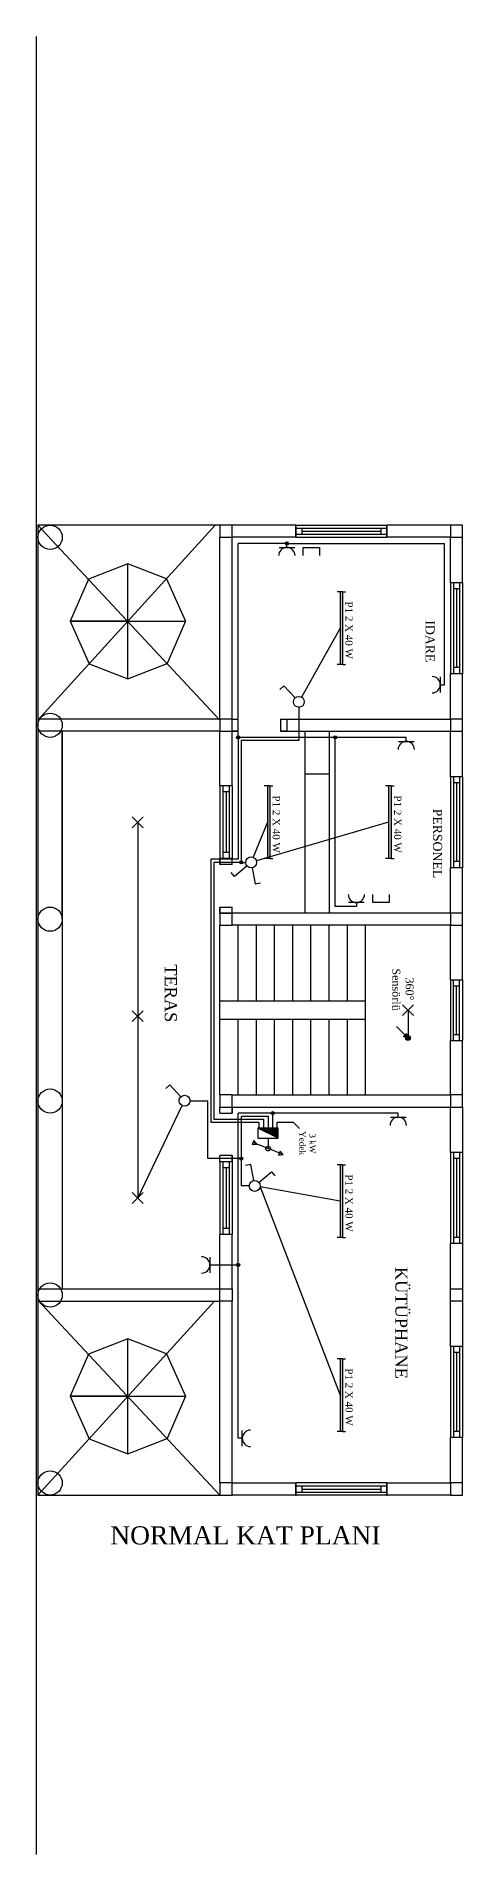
# Model space of a CAD drawing. Extents: x 17098 to 26368, y -5184 to -2184.
# Drawn here: x 20088 to 20791, y -5184 to -2184 of the extents above; entities that cross this region are included whole.
import ezdxf

# ---------------------------------------------------------------- set-up
doc = ezdxf.new("R2010")
doc.units = 0
doc.header["$MEASUREMENT"] = 0
doc.layers.get('0').update_dxf_attribs({"linetype": 'CONTINUOUS'})
doc.layers.get('DEFPOINTS').update_dxf_attribs({"linetype": 'CONTINUOUS'})
for name, color, linetype in [('BUAT', 241, 'CONTINUOUS'), ('duvar', 3, 'CONTINUOUS'), ('kolon', 1, 'CONTINUOUS'), ('Layer1', 4, 'CONTINUOUS'), ('LINYE', 2, 'CONTINUOUS'), ('sorti', 3, 'CONTINUOUS'), ('yazı', 6, 'CONTINUOUS')]:
    doc.layers.add(name, color=color, linetype=linetype)
doc.styles.get("Standard").update_dxf_attribs({"font": 'times.ttf'})

# ---------------------------------------------------------------- blocks, each defined once
blk = doc.blocks.new('M_ELEC_LUM_Light Any Type_P')
at = {"color": 0, "linetype": 'ByBlock'}
for p, q in [((-37.5, -37.5), (37.5, 37.5)), ((-37.5, 37.5), (37.5, -37.5))]:
    blk.add_line(p, q, dxfattribs=at)
blk = doc.blocks.new('M_ELEC_PWR_BS1363 Socket - Any Type_P')
at = {"color": 0, "linetype": 'ByBlock'}
blk.add_line((0, 75), (0, 112.5), dxfattribs=at)
blk.add_arc((0, 0), 75, 0, 180, dxfattribs=at)

msp = doc.modelspace()

# ---------------------------------------------------------------- hatches: boundary and pattern name
at = {"layer": 'BUAT'}
for points in [[(20500.8, -3023.4, 1), (20500.8, -3018.4, 1)], [(20592.5, -3220.9), (20592.5, -3100.9), (20588.5, -3100.9), (20588.5, -3220.9)], [(20420.5, -3343.4, 1), (20420.5, -3338.4, 1)], [(20580.5, -3343.4, 1), (20580.5, -3338.4, 1)], [(20472.6, -3540.9), (20472.6, -3420.9), (20468.6, -3420.9), (20468.6, -3540.9)], [(20672.6, -3540.9), (20672.6, -3420.9), (20668.6, -3420.9), (20668.6, -3540.9)], [(20425.5, -3549.6, 1), (20425.5, -3544.6, 1)], [(20477.3, -3963.4, 1), (20477.3, -3958.4, 1)], [(20486.5, -4002.1), (20486.5, -3985.9), (20453.1, -3985.9)], [(20425.5, -4038.4, 1), (20425.5, -4033.4, 1)], [(20592.5, -4165.9), (20592.5, -4045.9), (20588.5, -4045.9), (20588.5, -4165.9)], [(20420.5, -4213.8, 1), (20420.5, -4208.8, 1)], [(20592.5, -4485.9), (20592.5, -4365.9), (20588.5, -4365.9), (20588.5, -4485.9)]]:
    msp.add_hatch(color=256, dxfattribs=at).paths.add_polyline_path(points)
at = {"layer": 'kolon'}
h = msp.add_hatch(color=256, dxfattribs=at)
h.paths.add_polyline_path([(20494.8, -4029.2), (20489.5, -4023.3), (20488.2, -4026.6)])
h.paths.add_polyline_path([(20494.8, -4029.2), (20488.2, -4026.6), (20486.9, -4029.9)])
h.paths.add_polyline_path([(20469.8, -4023.3, 0.307571), (20473.5, -4020.8), (20469.8, -4019.3), (20466.1, -4017.9, 0.529553)])
h.paths.add_polyline_path([(20473.5, -4020.8, 0.529553), (20469.8, -4015.4), (20469.8, -4019.3)])
h.paths.add_polyline_path([(20469.8, -4019.3), (20469.8, -4015.4, 0.307571), (20466.1, -4017.9)])
h.paths.add_polyline_path([(20451.4, -4012), (20446.1, -4006.1), (20444.8, -4009.4)])
h.paths.add_polyline_path([(20451.4, -4012), (20444.8, -4009.4), (20443.5, -4012.7)])
at = {"layer": 'sorti'}
h = msp.add_hatch(color=256, dxfattribs=at)
h.paths.add_polyline_path([(20696.8, -3835.7, -0.117235), (20697.8, -3834.1), (20695.5, -3831.9), (20693, -3834.4)])
h.paths.add_polyline_path([(20697.8, -3834.1, 0.117235), (20696.8, -3835.7), (20700.5, -3836.9)], flags=17)
h.paths.add_polyline_path([(20697.8, -3834.1), (20700.5, -3836.9), (20696.8, -3835.7, 0.511918), (20700.5, -3840.9, 1), (20700.5, -3833, 0.198091)])
h = msp.add_hatch(color=256, dxfattribs=at)
h.paths.add_polyline_path([(20699.3, -3833.2), (20698, -3829.4), (20695.5, -3831.9), (20697.8, -3834.1, -0.115634)])
h.paths.add_polyline_path([(20700.5, -3836.9), (20699.3, -3833.2, 0.115634), (20697.8, -3834.1)])
h = msp.add_hatch(color=256, dxfattribs=at)
h.paths.add_polyline_path([(20700.5, -3840.9, 0.112795), (20702.2, -3840.5), (20700.5, -3836.9), (20704.4, -3837.5, 0.459697), (20700.5, -3833, 1)])
h.paths.add_polyline_path([(20700.5, -3836.9), (20703.7, -3839.3, 0.12169), (20704.4, -3837.5)], flags=17)
h.paths.add_polyline_path([(20700.5, -3836.9), (20702.2, -3840.5, 0.12169), (20703.7, -3839.3)], flags=17)

# ---------------------------------------------------------------- linework, layer by layer
for p, q in [((20790.5, -3085.9), (20770.5, -3085.9)), ((20790.5, -3085.9), (20770.5, -3085.9)), ((20785.5, -3095.9), (20775.5, -3095.9)), ((20790.5, -3235.9), (20770.5, -3235.9)), ((20790.5, -3235.9), (20770.5, -3235.9)), ((20785.5, -3225.9), (20775.5, -3225.9)), ((20090.5, -3338.2), (20090.5, -3623.6)), ((20130.5, -3640.9), (20130.5, -3330.9)), ((20420.5, -3330.9), (20410.5, -3330.9)), ((20420.5, -3330.9), (20410.5, -3330.9)), ((20390.5, -3620.9), (20390.5, -3630.9)), ((20390.5, -3620.9), (20390.5, -3630.9)), ((20390.5, -3950.9), (20410.5, -3950.9)), ((20390.5, -3950.9), (20410.5, -3950.9)), ((20410.5, -4160.9), (20390.5, -4160.9))]:
    msp.add_line(p, q)
at = {"layer": 'BUAT'}
for centre in [(20500.8, -3020.9), (20420.5, -3340.9), (20580.5, -3340.9), (20425.5, -3547.1), (20477.3, -3960.9), (20425.5, -4035.9), (20420.5, -4211.3)]:
    msp.add_circle(centre, 2.5, dxfattribs=at)
at = {"layer": 'DEFPOINTS', "linetype": 'ByBlock'}
for p in [(20390.5, -3010.9), (20410.5, -3010.9), (20770.5, -3010.9), (20790.5, -3010.9), (20390.5, -3330.9), (20410.5, -3330.9), (20770.5, -3330.9), (20790.5, -3330.9), (20390.5, -3650.9), (20410.5, -3650.9), (20770.5, -3650.9), (20790.5, -3650.9), (20390.5, -3950.9), (20410.5, -3950.9), (20770.5, -3950.9), (20790.5, -3950.9), (20390.5, -4590.9), (20770.5, -4590.9), (20790.5, -4590.9)]:
    msp.add_point(p, dxfattribs=at)
at = {"layer": 'duvar'}
for p, q in [((20515.5, -2990.9), (20410.5, -2990.9)), ((20770.5, -2990.9), (20665.5, -2990.9)), ((20390.5, -3312.3), (20390.5, -3010.9)), ((20515.5, -3010.9), (20410.5, -3010.9)), ((20410.5, -3310.9), (20410.5, -3010.9)), ((20770.5, -3010.9), (20665.5, -3010.9)), ((20770.5, -3010.9), (20665.5, -3010.9)), ((20770.5, -3085.9), (20770.5, -3010.9)), ((20790.5, -3085.9), (20790.5, -3010.9)), ((20770.5, -3310.9), (20770.5, -3235.9)), ((20790.5, -3310.9), (20790.5, -3235.9)), ((20500.5, -3310.9), (20770.5, -3310.9)), ((20390.5, -3420.9), (20390.5, -3330.9)), ((20410.5, -3420.9), (20410.5, -3330.9)), ((20500.5, -3330.9), (20770.5, -3330.9)), ((20770.5, -3405.9), (20770.5, -3330.9)), ((20790.5, -3405.9), (20790.5, -3330.9)), ((20770.5, -3630.9), (20770.5, -3555.9)), ((20790.5, -3630.9), (20790.5, -3555.9)), ((20770.5, -3630.9), (20410.5, -3630.9)), ((20770.5, -3650.9), (20410.5, -3650.9)), ((20770.5, -3740.9), (20770.5, -3650.9)), ((20790.5, -3740.9), (20790.5, -3650.9)), ((20770.5, -3930.9), (20770.5, -3840.9)), ((20790.5, -3930.9), (20790.5, -3840.9)), ((20410.5, -3930.9), (20770.5, -3930.9)), ((20410.5, -3950.9), (20770.5, -3950.9)), ((20770.5, -4025.9), (20770.5, -3950.9)), ((20790.5, -3950.9), (20790.5, -4025.9)), ((20390.5, -4250.9), (20390.5, -4160.9)), ((20390.5, -4250.9), (20390.5, -4160.9)), ((20410.5, -4250.9), (20410.5, -4160.9)), ((20770.5, -4250.9), (20770.5, -4175.9)), ((20790.5, -4175.9), (20790.5, -4250.9)), ((20390.5, -4570.9), (20390.5, -4270.9)), ((20410.5, -4570.9), (20410.5, -4270.9)), ((20770.5, -4345.9), (20770.5, -4270.9)), ((20790.5, -4270.9), (20790.5, -4345.9)), ((20770.5, -4570.9), (20770.5, -4495.9)), ((20790.5, -4570.9), (20790.5, -4495.9)), ((20410.5, -4570.9), (20515.5, -4570.9)), ((20665.5, -4570.9), (20770.5, -4570.9)), ((20515.5, -4590.9), (20410.5, -4590.9)), ((20770.5, -4590.9), (20665.5, -4590.9))]:
    msp.add_line(p, q, dxfattribs=at)
at = {"layer": 'kolon'}
for p, q in [((20410.5, -2990.9), (20390.5, -2990.9)), ((20390.5, -2990.9), (20390.5, -3010.9)), ((20410.5, -3010.9), (20410.5, -2990.9)), ((20790.5, -2990.9), (20770.5, -2990.9)), ((20770.5, -2990.9), (20770.5, -3010.9)), ((20790.5, -3010.9), (20790.5, -2990.9)), ((20390.5, -3010.9), (20410.5, -3010.9)), ((20770.5, -3010.9), (20790.5, -3010.9)), ((20130.5, -3320.9), (20130.5, -3320)), ((20130.5, -3320), (20130.5, -3320.9)), ((20390.5, -3310.9), (20390.5, -3330.9)), ((20410.5, -3310.9), (20390.5, -3310.9)), ((20410.5, -3330.9), (20410.5, -3310.9)), ((20790.5, -3310.9), (20770.5, -3310.9)), ((20770.5, -3310.9), (20770.5, -3330.9)), ((20790.5, -3330.9), (20790.5, -3310.9)), ((20093.2, -3330.9), (20090.5, -3330.9)), ((20390.5, -3330.9), (20410.5, -3330.9)), ((20770.5, -3330.9), (20790.5, -3330.9)), ((20090.5, -3658.2), (20090.5, -3923.6)), ((20390.5, -3630.9), (20390.5, -3650.9)), ((20410.5, -3630.9), (20390.5, -3630.9)), ((20390.5, -3650.9), (20410.5, -3650.9)), ((20410.5, -3650.9), (20410.5, -3630.9)), ((20790.5, -3630.9), (20770.5, -3630.9)), ((20770.5, -3630.9), (20770.5, -3650.9)), ((20770.5, -3650.9), (20790.5, -3650.9)), ((20790.5, -3650.9), (20790.5, -3630.9)), ((20390.5, -3930.9), (20390.5, -3950.9)), ((20410.5, -3930.9), (20390.5, -3930.9)), ((20390.5, -3950.9), (20410.5, -3950.9)), ((20410.5, -3950.9), (20410.5, -3930.9)), ((20790.5, -3930.9), (20770.5, -3930.9)), ((20770.5, -3930.9), (20770.5, -3950.9)), ((20770.5, -3950.9), (20790.5, -3950.9)), ((20790.5, -3950.9), (20790.5, -3930.9)), ((20446.1, -4006.1), (20443.5, -4012.7)), ((20443.5, -4012.7), (20451.4, -4012)), ((20469.8, -4019.3), (20444.8, -4009.4)), ((20451.4, -4012), (20446.1, -4006.1)), ((20469.8, -4002.1), (20469.8, -4019.3)), ((20494.8, -4029.2), (20469.8, -4019.3)), ((20489.5, -4023.3), (20486.9, -4029.9)), ((20486.9, -4029.9), (20494.8, -4029.2)), ((20494.8, -4029.2), (20489.5, -4023.3)), ((20090.5, -4250.9), (20093.2, -4250.9)), ((20390.5, -4250.9), (20410.5, -4250.9)), ((20390.5, -4270.9), (20390.5, -4250.9)), ((20410.5, -4250.9), (20410.5, -4270.9)), ((20770.5, -4250.9), (20790.5, -4250.9)), ((20770.5, -4270.9), (20770.5, -4250.9)), ((20790.5, -4250.9), (20790.5, -4270.9)), ((20090.5, -4278.2), (20090.5, -4580.9)), ((20090.5, -4278.2), (20090.5, -4580.9)), ((20410.5, -4270.9), (20390.5, -4270.9)), ((20790.5, -4270.9), (20770.5, -4270.9)), ((20410.5, -4570.9), (20390.5, -4570.9)), ((20390.5, -4570.9), (20390.5, -4590.9)), ((20410.5, -4590.9), (20410.5, -4570.9)), ((20790.5, -4570.9), (20770.5, -4570.9)), ((20770.5, -4570.9), (20770.5, -4590.9)), ((20790.5, -4590.9), (20790.5, -4570.9)), ((20390.5, -4590.9), (20410.5, -4590.9)), ((20770.5, -4590.9), (20790.5, -4590.9))]:
    msp.add_line(p, q, dxfattribs=at)
for centre, radius in [((20110.5, -3010.9), 20), ((20110.5, -3010.9), 20), ((20110.5, -3320.9), 20), ((20110.5, -3640.9), 20), ((20110.5, -3940.9), 20), ((20469.8, -4019.3), 3.94), ((20110.5, -4260.9), 20), ((20110.5, -4570.9), 20), ((20110.5, -4570.9), 20)]:
    msp.add_circle(centre, radius, dxfattribs=at)
at = {"layer": 'Layer1'}
for p, q in [((20515.5, -2990.9), (20665.5, -2990.9)), ((20515.5, -2990.9), (20515.5, -3010.9)), ((20515.5, -3010.9), (20515.5, -2990.9)), ((20515.5, -2995.9), (20665.5, -2995.9)), ((20525.5, -2995.9), (20525.5, -3005.9)), ((20655.5, -2995.9), (20655.5, -3005.9)), ((20665.5, -2990.9), (20665.5, -3010.9)), ((20665.5, -3010.9), (20665.5, -2990.9)), ((20515.5, -3005.9), (20665.5, -3005.9)), ((20515.5, -3010.9), (20665.5, -3010.9)), ((20525.5, -3000.9), (20655.5, -3000.9)), ((20770.5, -3085.9), (20770.5, -3235.9)), ((20775.5, -3085.9), (20775.5, -3235.9)), ((20785.5, -3085.9), (20785.5, -3235.9)), ((20790.5, -3085.9), (20790.5, -3235.9)), ((20780.5, -3095.9), (20780.5, -3225.9)), ((20410.5, -3310.9), (20420.5, -3310.9)), ((20410.5, -3310.9), (20420.5, -3310.9)), ((20410.5, -3330.9), (20410.5, -3310.9)), ((20410.5, -3310.9), (20420.5, -3310.9)), ((20410.5, -3330.9), (20410.5, -3310.9)), ((20420.5, -3330.9), (20420.5, -3310.9)), ((20420.5, -3330.9), (20420.5, -3310.9)), ((20490.5, -3310.9), (20500.5, -3310.9)), ((20490.5, -3310.9), (20490.5, -3330.9)), ((20490.5, -3310.9), (20490.5, -3330.9)), ((20490.5, -3310.9), (20500.5, -3310.9)), ((20490.5, -3310.9), (20500.5, -3310.9)), ((20500.5, -3310.9), (20500.5, -3330.9)), ((20500.5, -3310.9), (20500.5, -3330.9)), ((20410.5, -3330.9), (20420.5, -3330.9)), ((20410.5, -3330.9), (20420.5, -3330.9)), ((20500.5, -3330.9), (20490.5, -3330.9)), ((20490.5, -3330.9), (20500.5, -3330.9)), ((20490.5, -3330.9), (20500.5, -3330.9)), ((20500.5, -3330.9), (20490.5, -3330.9)), ((20530.5, -3330.9), (20530.5, -3630.9)), ((20570.5, -3330.9), (20570.5, -3630.9)), ((20530.5, -3400.9), (20570.5, -3400.9)), ((20790.5, -3405.9), (20770.5, -3405.9)), ((20790.5, -3405.9), (20770.5, -3405.9)), ((20770.5, -3405.9), (20770.5, -3555.9)), ((20775.5, -3405.9), (20775.5, -3555.9)), ((20785.5, -3415.9), (20775.5, -3415.9)), ((20780.5, -3415.9), (20780.5, -3545.9)), ((20785.5, -3405.9), (20785.5, -3555.9)), ((20790.5, -3405.9), (20790.5, -3555.9)), ((20390.5, -3420.9), (20390.5, -3540.9)), ((20410.5, -3420.9), (20390.5, -3420.9)), ((20395.5, -3420.9), (20395.5, -3540.9)), ((20405.5, -3430.9), (20395.5, -3430.9)), ((20400.5, -3430.9), (20400.5, -3530.9)), ((20405.5, -3420.9), (20405.5, -3540.9)), ((20410.5, -3420.9), (20410.5, -3540.9)), ((20405.5, -3530.9), (20395.5, -3530.9)), ((20390.5, -3540.9), (20390.5, -3550.9)), ((20410.5, -3540.9), (20390.5, -3540.9)), ((20390.5, -3550.9), (20390.5, -3540.9)), ((20390.5, -3550.9), (20390.5, -3540.9)), ((20410.5, -3540.9), (20390.5, -3540.9)), ((20390.5, -3540.9), (20390.5, -3550.9)), ((20410.5, -3550.9), (20390.5, -3550.9)), ((20410.5, -3550.9), (20390.5, -3550.9)), ((20410.5, -3550.9), (20410.5, -3540.9)), ((20410.5, -3550.9), (20410.5, -3540.9)), ((20410.5, -3550.9), (20410.5, -3540.9)), ((20790.5, -3555.9), (20770.5, -3555.9)), ((20790.5, -3555.9), (20770.5, -3555.9)), ((20785.5, -3545.9), (20775.5, -3545.9)), ((20390.5, -3620.9), (20410.5, -3620.9)), ((20390.5, -3620.9), (20410.5, -3620.9)), ((20390.5, -3630.9), (20390.5, -3620.9)), ((20390.5, -3630.9), (20390.5, -3620.9)), ((20410.5, -3630.9), (20410.5, -3620.9)), ((20410.5, -3630.9), (20410.5, -3620.9)), ((20410.5, -3630.9), (20410.5, -3620.9)), ((20390.5, -3630.9), (20410.5, -3630.9)), ((20390.5, -3630.9), (20410.5, -3630.9)), ((20390.5, -3930.9), (20390.5, -3650.9)), ((20390.5, -3930.9), (20390.5, -3650.9)), ((20420.5, -3775.9), (20420.5, -3650.9)), ((20450.5, -3775.9), (20450.5, -3650.9)), ((20480.5, -3775.9), (20480.5, -3650.9)), ((20510.5, -3775.9), (20510.5, -3650.9)), ((20540.5, -3775.9), (20540.5, -3650.9)), ((20570.5, -3775.9), (20570.5, -3650.9)), ((20600.5, -3775.9), (20600.5, -3650.9)), ((20630.5, -3930.9), (20630.5, -3650.9)), ((20770.5, -3740.9), (20790.5, -3740.9)), ((20770.5, -3740.9), (20770.5, -3840.9)), ((20775.5, -3840.9), (20775.5, -3740.9)), ((20785.5, -3840.9), (20785.5, -3740.9)), ((20790.5, -3740.9), (20790.5, -3840.9)), ((20630.5, -3775.9), (20390.5, -3775.9)), ((20775.5, -3750.9), (20785.5, -3750.9)), ((20780.5, -3830.9), (20780.5, -3750.9)), ((20390.5, -3805.9), (20630.5, -3805.9)), ((20420.5, -3930.9), (20420.5, -3805.9)), ((20450.5, -3930.9), (20450.5, -3805.9)), ((20480.5, -3930.9), (20480.5, -3805.9)), ((20510.5, -3930.9), (20510.5, -3805.9)), ((20540.5, -3930.9), (20540.5, -3805.9)), ((20570.5, -3930.9), (20570.5, -3805.9)), ((20600.5, -3930.9), (20600.5, -3805.9)), ((20775.5, -3830.9), (20785.5, -3830.9)), ((20770.5, -3840.9), (20790.5, -3840.9)), ((20390.5, -3960.9), (20390.5, -3950.9)), ((20390.5, -3960.9), (20390.5, -3950.9)), ((20390.5, -3960.9), (20390.5, -3950.9)), ((20390.5, -3960.9), (20390.5, -3950.9)), ((20410.5, -3960.9), (20410.5, -3950.9)), ((20410.5, -3950.9), (20410.5, -3960.9)), ((20410.5, -3960.9), (20410.5, -3950.9)), ((20410.5, -3950.9), (20410.5, -3960.9)), ((20390.5, -3960.9), (20410.5, -3960.9)), ((20390.5, -3960.9), (20410.5, -3960.9)), ((20410.5, -4030.9), (20390.5, -4030.9)), ((20390.5, -4040.9), (20390.5, -4030.9)), ((20410.5, -4030.9), (20390.5, -4030.9)), ((20390.5, -4040.9), (20390.5, -4030.9)), ((20390.5, -4040.9), (20390.5, -4160.9)), ((20410.5, -4040.9), (20390.5, -4040.9)), ((20410.5, -4040.9), (20390.5, -4040.9)), ((20395.5, -4040.9), (20395.5, -4160.9)), ((20405.5, -4040.9), (20405.5, -4160.9)), ((20410.5, -4030.9), (20410.5, -4040.9)), ((20410.5, -4040.9), (20410.5, -4030.9)), ((20410.5, -4030.9), (20410.5, -4040.9)), ((20410.5, -4040.9), (20410.5, -4160.9)), ((20790.5, -4025.9), (20770.5, -4025.9)), ((20790.5, -4025.9), (20770.5, -4025.9)), ((20770.5, -4025.9), (20770.5, -4175.9)), ((20775.5, -4025.9), (20775.5, -4175.9)), ((20785.5, -4035.9), (20775.5, -4035.9)), ((20780.5, -4035.9), (20780.5, -4165.9)), ((20785.5, -4025.9), (20785.5, -4175.9)), ((20790.5, -4025.9), (20790.5, -4175.9)), ((20405.5, -4050.9), (20395.5, -4050.9)), ((20400.5, -4050.9), (20400.5, -4150.9)), ((20405.5, -4150.9), (20395.5, -4150.9)), ((20785.5, -4165.9), (20775.5, -4165.9)), ((20790.5, -4175.9), (20770.5, -4175.9)), ((20790.5, -4175.9), (20770.5, -4175.9)), ((20790.5, -4345.9), (20770.5, -4345.9)), ((20790.5, -4345.9), (20770.5, -4345.9)), ((20770.5, -4345.9), (20770.5, -4495.9)), ((20775.5, -4345.9), (20775.5, -4495.9)), ((20785.5, -4345.9), (20785.5, -4495.9)), ((20790.5, -4345.9), (20790.5, -4495.9)), ((20785.5, -4355.9), (20775.5, -4355.9)), ((20780.5, -4355.9), (20780.5, -4485.9)), ((20790.5, -4495.9), (20770.5, -4495.9)), ((20790.5, -4495.9), (20770.5, -4495.9)), ((20785.5, -4485.9), (20775.5, -4485.9)), ((20665.5, -4570.9), (20515.5, -4570.9)), ((20515.5, -4590.9), (20515.5, -4570.9)), ((20515.5, -4570.9), (20515.5, -4590.9)), ((20515.5, -4575.9), (20665.5, -4575.9)), ((20515.5, -4585.9), (20665.5, -4585.9)), ((20525.5, -4575.9), (20525.5, -4585.9)), ((20525.5, -4580.9), (20655.5, -4580.9)), ((20655.5, -4575.9), (20655.5, -4585.9)), ((20665.5, -4590.9), (20665.5, -4570.9)), ((20665.5, -4570.9), (20665.5, -4590.9)), ((20665.5, -4590.9), (20515.5, -4590.9))]:
    msp.add_line(p, q, dxfattribs=at)
at = {"layer": 'Layer1', "linetype": 'ByBlock'}
for p in [(20515.5, -4590.9), (20515.5, -4590.9), (20665.5, -4590.9), (20665.5, -4590.9)]:
    msp.add_point(p, dxfattribs=at)
at = {"layer": 'LINYE'}
for p, q in [((20588.5, -3100.9), (20583.5, -3100.9)), ((20588.5, -3100.9), (20588.5, -3220.9)), ((20592.5, -3100.9), (20588.5, -3100.9)), ((20592.5, -3100.9), (20592.5, -3220.9)), ((20592.5, -3100.9), (20597.5, -3100.9)), ((20588.5, -3220.9), (20583.5, -3220.9)), ((20592.5, -3220.9), (20588.5, -3220.9)), ((20592.5, -3220.9), (20597.5, -3220.9)), ((20420.5, -3340.9), (20420.5, -3542.1)), ((20468.6, -3420.9), (20463.6, -3420.9)), ((20468.6, -3420.9), (20468.6, -3540.9)), ((20472.6, -3420.9), (20468.6, -3420.9)), ((20472.6, -3420.9), (20472.6, -3540.9)), ((20472.6, -3420.9), (20477.6, -3420.9)), ((20668.6, -3420.9), (20663.6, -3420.9)), ((20668.6, -3420.9), (20668.6, -3540.9)), ((20672.6, -3420.9), (20668.6, -3420.9)), ((20672.6, -3420.9), (20672.6, -3540.9)), ((20672.6, -3420.9), (20677.6, -3420.9)), ((20420.5, -3542.1), (20375.5, -3542.1)), ((20375.5, -3542.1), (20375.5, -3975.9)), ((20425.5, -3547.1), (20380.5, -3547.1)), ((20380.5, -3547.1), (20380.5, -3970.9)), ((20468.6, -3540.9), (20463.6, -3540.9)), ((20472.6, -3540.9), (20468.6, -3540.9)), ((20472.6, -3540.9), (20477.6, -3540.9)), ((20668.6, -3540.9), (20663.6, -3540.9)), ((20672.6, -3540.9), (20668.6, -3540.9)), ((20672.6, -3540.9), (20677.6, -3540.9)), ((20375.5, -3975.9), (20454.8, -3975.9)), ((20380.5, -3970.9), (20462.3, -3970.9)), ((20425.5, -3965.9), (20469.8, -3965.9)), ((20425.5, -3965.9), (20425.5, -4035.9)), ((20454.8, -3975.9), (20454.8, -3985.9)), ((20462.3, -3970.9), (20462.3, -3985.9)), ((20469.8, -3965.9), (20469.8, -3985.9)), ((20477.3, -3960.9), (20477.3, -3985.9)), ((20484.8, -3985.9), (20484.8, -3975.9)), ((20484.8, -3975.9), (20511.4, -3975.9)), ((20511.4, -3975.9), (20521.4, -3986)), ((20588.5, -4045.9), (20583.5, -4045.9)), ((20588.5, -4045.9), (20588.5, -4165.9)), ((20592.5, -4045.9), (20588.5, -4045.9)), ((20592.5, -4045.9), (20592.5, -4165.9)), ((20592.5, -4045.9), (20597.5, -4045.9)), ((20588.5, -4165.9), (20583.5, -4165.9)), ((20592.5, -4165.9), (20588.5, -4165.9)), ((20592.5, -4165.9), (20597.5, -4165.9)), ((20588.5, -4365.9), (20583.5, -4365.9)), ((20588.5, -4365.9), (20588.5, -4485.9)), ((20592.5, -4365.9), (20588.5, -4365.9)), ((20592.5, -4365.9), (20592.5, -4485.9)), ((20592.5, -4365.9), (20597.5, -4365.9)), ((20588.5, -4485.9), (20583.5, -4485.9)), ((20592.5, -4485.9), (20588.5, -4485.9)), ((20592.5, -4485.9), (20597.5, -4485.9))]:
    msp.add_line(p, q, dxfattribs=at)
at = {"layer": 'sorti'}
for p, q in [((20500.8, -3020.9), (20420.5, -3020.9)), ((20420.5, -3340.9), (20420.5, -3020.9)), ((20487.9, -3027.6), (20500.8, -3027.6)), ((20500.8, -3020.9), (20760.5, -3020.9)), ((20500.8, -3027.6), (20513.7, -3027.6)), ((20527.6, -3041.1), (20527.6, -3027.6)), ((20527.6, -3027.6), (20554.6, -3027.6)), ((20554.6, -3027.6), (20554.6, -3041.1)), ((20760.5, -3254.1), (20760.5, -3020.9)), ((20588.5, -3160.9), (20524.9, -3274.5)), ((20489.4, -3262.2), (20495.9, -3256)), ((20514.4, -3275.8), (20495.9, -3256)), ((20753.8, -3241.2), (20753.8, -3254.1)), ((20753.8, -3254.1), (20753.8, -3266.9)), ((20520.5, -3291.3), (20520.5, -3300.9)), ((20520.5, -3300.9), (20520.5, -3345.9)), ((20697.6, -3340.9), (20420.5, -3340.9)), ((20425.5, -3345.9), (20425.5, -3547.1)), ((20520.5, -3345.9), (20425.5, -3345.9)), ((20580.5, -3620.2), (20580.5, -3340.9)), ((20684.7, -3347.6), (20697.6, -3347.6)), ((20697.6, -3347.6), (20710.5, -3347.6)), ((20255, -3480.9), (20255, -3800.9)), ((20468.6, -3480.9), (20445.3, -3538.7)), ((20668.6, -3480.9), (20450.6, -3544.6)), ((20414.7, -3570.6), (20408.8, -3563.8)), ((20435.1, -3553), (20414.7, -3570.6)), ((20425.5, -3547.1), (20432.9, -3547.1)), ((20443.6, -3555.9), (20448.7, -3582.4)), ((20448.7, -3582.4), (20457.5, -3580.8)), ((20615.5, -3620.2), (20580.5, -3620.2)), ((20615.5, -3613.4), (20602.6, -3613.4)), ((20628.4, -3613.4), (20615.5, -3613.4)), ((20642.3, -3613.4), (20642.3, -3599.9)), ((20669.3, -3613.4), (20642.3, -3613.4)), ((20669.3, -3599.9), (20669.3, -3613.4)), ((20255, -3800.9), (20255, -4100.9)), ((20700.5, -3790.9), (20700.5, -3836.9)), ((20700.5, -3836.9), (20681.6, -3817.9)), ((20693, -3834.4), (20698, -3829.4)), ((20700.5, -3836.9), (20693, -3834.4)), ((20698, -3829.4), (20700.5, -3836.9)), ((20301.1, -3920.3), (20307.6, -3914.1)), ((20326.1, -3933.9), (20307.6, -3914.1)), ((20255, -4100.9), (20328.3, -3948.5)), ((20341.2, -3940.4), (20370.5, -3940.4)), ((20370.5, -4035.9), (20370.5, -3940.4)), ((20684.4, -3960.9), (20420.5, -3960.9)), ((20420.5, -4497.3), (20420.5, -3960.9)), ((20486.5, -4002.1), (20453.1, -3985.9)), ((20671.5, -3967.6), (20684.4, -3967.6)), ((20684.4, -3967.6), (20697.3, -3967.6)), ((20425.5, -4035.9), (20370.5, -4035.9)), ((20425.5, -4035.9), (20425.5, -4080.9)), ((20441.5, -4045.5), (20432.6, -4047.1)), ((20446.3, -4072.1), (20441.5, -4045.5)), ((20454.7, -4075.1), (20475.3, -4057.7)), ((20475.3, -4057.7), (20481.2, -4064.5)), ((20438.9, -4080.9), (20425.5, -4080.9)), ((20588.5, -4105.9), (20456.7, -4082.5)), ((20456.7, -4082.5), (20588.5, -4425.9)), ((20373.8, -4198.4), (20373.8, -4211.3)), ((20373.8, -4211.3), (20373.8, -4224.2)), ((20380.5, -4211.3), (20420.5, -4211.3)), ((20427.3, -4497.3), (20427.3, -4484.4)), ((20427.3, -4510.2), (20427.3, -4497.3))]:
    msp.add_line(p, q, dxfattribs=at)
msp.add_lwpolyline([(20453.1, -3985.9), (20453.1, -4002.1), (20486.5, -4002.1), (20486.5, -3985.9)], close=True, dxfattribs=at)
for centre, radius in [((20520.5, -3282.3), 9), ((20441.9, -3547.1), 9), ((20700.5, -3836.9), 3.94), ((20332.2, -3940.4), 9), ((20447.9, -4080.9), 9)]:
    msp.add_circle(centre, radius, dxfattribs=at)
at = {"layer": 'yazı'}
for p, q in [((20087.8, -5184.1), (20087.8, -2184.5)), ((20382.7, -2990.9), (20090.5, -3312.3)), ((20090.5, -2990.9), (20390.5, -3312.3)), ((20390.5, -2990.9), (20090.5, -2990.9)), ((20090.5, -2990.9), (20090.5, -4590.9)), ((20238.6, -3054.5), (20173.7, -3080)), ((20302.5, -3079.2), (20238.6, -3054.5)), ((20238.6, -3244.5), (20238.6, -3054.5)), ((20173.7, -3080), (20143.6, -3149.5)), ((20302.5, -3079.2), (20333.6, -3149.5)), ((20143.6, -3149.5), (20333.6, -3149.5)), ((20143.6, -3149.5), (20174.7, -3219.8)), ((20238.6, -3149.5), (20143.6, -3149.5)), ((20333.6, -3149.5), (20303.4, -3218.9)), ((20174.7, -3219.8), (20238.6, -3244.5)), ((20238.6, -3244.5), (20303.4, -3218.9)), ((20390.5, -3310.9), (20090.5, -3310.9)), ((20390.5, -3330.9), (20090.5, -3330.9)), ((20130.5, -3330.9), (20130.5, -4250.9)), ((20090.5, -3958.2), (20090.5, -4278.2)), ((20090.5, -4250.9), (20390.5, -4250.9)), ((20090.5, -4269.4), (20390.5, -4590.9)), ((20090.5, -4270.9), (20390.5, -4270.9)), ((20381.4, -4270.9), (20090.5, -4590.9)), ((20238.6, -4333), (20173.7, -4358.6)), ((20302.5, -4357.8), (20238.6, -4333)), ((20238.6, -4523), (20238.6, -4333)), ((20173.7, -4358.6), (20143.6, -4428)), ((20302.5, -4357.8), (20333.6, -4428)), ((20143.6, -4428), (20333.6, -4428)), ((20143.6, -4428), (20174.7, -4498.3)), ((20238.6, -4428), (20143.6, -4428)), ((20333.6, -4428), (20303.4, -4497.5)), ((20174.7, -4498.3), (20238.6, -4523)), ((20238.6, -4523), (20303.4, -4497.5)), ((20090.5, -4590.9), (20390.5, -4590.9)), ((20090.5, -4590.9), (20390.5, -4590.9))]:
    msp.add_line(p, q, dxfattribs=at)

# ---------------------------------------------------------------- block references
at = {"layer": 'sorti', "xscale": 0.180000000000291, "yscale": 0.180000000000291, "zscale": 0.18}
for p in [(20500.8, -3041.1), (20697.6, -3361.1), (20684.4, -3981.1)]:
    msp.add_blockref('M_ELEC_PWR_BS1363 Socket - Any Type_P', p, dxfattribs=at)
at = {"layer": 'sorti'}
for name, p, xscale, yscale, zscale, rotation in [('M_ELEC_PWR_BS1363 Socket - Any Type_P', (20740.3, -3254.1), 0.1799999999930151, 0.180000000000291, 0.18, 270), ('M_ELEC_LUM_Light Any Type_P', (20255, -3480.9), 0.2400000000052387, 0.2400000000016007, 0.24, 270), ('M_ELEC_PWR_BS1363 Socket - Any Type_P', (20615.5, -3599.9), 0.180000000000291, 0.180000000000291, 0.18, 180), ('M_ELEC_LUM_Light Any Type_P', (20255, -3800.9), 0.2400000000052387, 0.2400000000016007, 0.24, 270), ('M_ELEC_LUM_Light Any Type_P', (20700.5, -3790.9), 0.2400000000052387, 0.2400000000016007, 0.24, 270), ('M_ELEC_LUM_Light Any Type_P', (20255, -4100.9), 0.2400000000052387, 0.2400000000016007, 0.24, 270), ('M_ELEC_PWR_BS1363 Socket - Any Type_P', (20360.3, -4211.3), 0.180000000000291, 0.180000000000291, 0.18, 270), ('M_ELEC_PWR_BS1363 Socket - Any Type_P', (20440.8, -4497.3), 0.180000000000291, 0.180000000000291, 0.18, 89.99999999999999)]:
    msp.add_blockref(name, p, dxfattribs=dict(at, xscale=xscale, yscale=yscale, zscale=zscale, rotation=rotation))

# ---------------------------------------------------------------- texts
at = {"layer": 'LINYE', "insert": (20548.2, -3990.5), "char_height": 10, "width": 38.182, "attachment_point": 1, "rotation": 270}
msp.add_mtext(' 3 kW\\PYedek', dxfattribs=at)
at = {"layer": 'sorti'}
for p in [(20597.4, -3116.8), (20477.5, -3436.8), (20677.5, -3436.8), (20597.4, -4061.8), (20597.4, -4381.8)]:
    msp.add_text('P1 2 X 40 W ', height=12, rotation=270, dxfattribs=at).set_placement(p)
at = {"layer": 'sorti', "insert": (20709.8, -3722.1), "char_height": 13.2, "width": 92.53, "attachment_point": 1, "rotation": 270}
msp.add_mtext('{\\fTimes New Roman|b0|i0|c162|p18;   360°\\H0.8x;\\P\\pt13.2;\\H1.25x;Sensörlü}', dxfattribs=at)
at = {"layer": 'yazı'}
for s, height, p in [('IDARE', 15, (20729.4, -3147.9)), ('PERSONEL', 15, (20741.8, -3458.6)), ('TERAS', 20, (20299.5, -3715.3)), ('KÜTÜPHANE', 20, (20679.6, -4214.6))]:
    msp.add_text(s, height=height, rotation=270, dxfattribs=at).set_placement(p)
msp.add_text('NORMAL KAT PLANI', height=30, dxfattribs=at).set_placement((20209.7, -4672.4))

doc.saveas('drawing.dxf')
